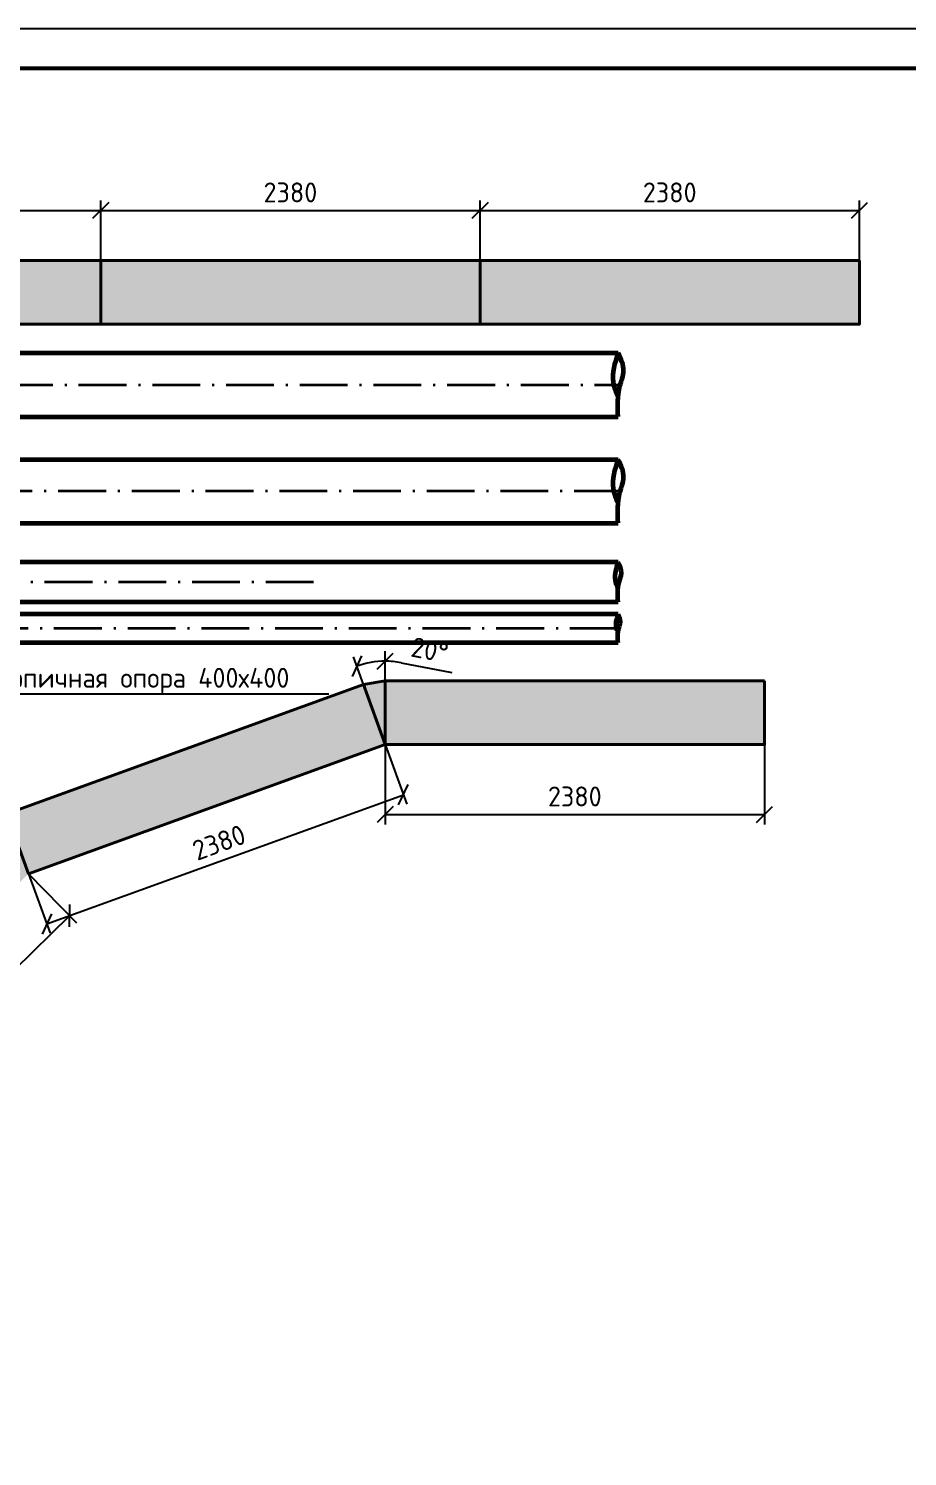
# Model space of a CAD drawing. Header units: millimetres. Extents: x 1601 to 15402, y -324 to 12625.
# Drawn here: x 12256.8 to 12367.1, y 559 to 738.2 of the extents above; entities that cross this region are included whole.
import ezdxf
from ezdxf import colors
from ezdxf.entities.mleader import LeaderData, LeaderLine
from ezdxf.math import Vec2, Vec3

# ---------------------------------------------------------------- set-up
doc = ezdxf.new("R2010")
doc.units = ezdxf.units.MM
doc.linetypes.add('ACAD_ISO10W100', pattern=[18.5, 12, -3, 0.5, -3])
for name, color, linetype, lineweight in [('2 Рамка обычные', 1, 'Continuous', 60), ('Объекты проект.', 1, 'Continuous', 80), ('Размеры на чертеже', 250, 'Continuous', 25)]:
    doc.layers.add(name, color=color, linetype=linetype, lineweight=lineweight)
doc.styles.add('GOST', font='GOST Common.ttf')
doc.dimstyles.new('М 1 к 50', dxfattribs={"dimtxt": 2.5, "dimasz": 2, "dimexe": 1.25, "dimexo": 0, "dimgap": 1, "dimtad": 1, "dimdec": 0, "dimlfac": 50, "dimzin": 0, "dimdsep": 46, "dimtxsty": 'GOST', "dimblk": 'OBLIQUE', "dimcen": 0, "dimclrd": 256, "dimclre": 256, "dimclrt": 256, "dimazin": 2, "dimtfac": 1, "dimtdec": 0, "dimtmove": 0, "dimatfit": 3, "dimldrblk": 'NONE', "dimfxl": 1.25, "dimtolj": 1, "dimtzin": 0, "dimlwd": -1, "dimlwe": -1, "dimarcsym": 2})
pattern_1 = [(45, (3979.5856, -1330.8793), (0.72403315, 2.65478822), [3.413125, -0.682625, 0, -0.682625])]

# ---------------------------------------------------------------- blocks, each defined once
blk = doc.blocks.new('_Oblique')
at = {"color": 0, "linetype": 'ByBlock', "lineweight": -2}
blk.add_line((-0.5, -0.5), (0.5, 0.5), dxfattribs=at)
blk = doc.blocks.new('*D860')
at = {"transparency": 16777216}
for p, q in [((12218.28, 709.1), (12218.28, 716.66)), ((12218.28, 715.41), (12265.88, 715.41)), ((12265.88, 709.1), (12265.88, 716.66))]:
    blk.add_line(p, q, dxfattribs=at)
at = {"layer": 'Defpoints', "color": 0, "transparency": 16777216}
for p in [(12265.88, 715.41), (12218.28, 709.1), (12265.88, 709.1)]:
    blk.add_point(p, dxfattribs=at)
at = {"transparency": 16777216, "xscale": 2, "yscale": 2, "zscale": 2, "rotation": 180}
blk.add_blockref('_Oblique', (12218.28, 715.41), dxfattribs=at)
at = {"transparency": 16777216, "xscale": 2, "yscale": 2, "zscale": 2}
blk.add_blockref('_Oblique', (12265.88, 715.41), dxfattribs=at)
at = {"transparency": 16777216, "insert": (12242.08, 717.66), "char_height": 2.5, "attachment_point": 5, "style": 'GOST'}
blk.add_mtext('\\A1;2380', dxfattribs=at)
blk = doc.blocks.new('_None')
blk = doc.blocks.new('*D861')
at = {"transparency": 16777216}
for p, q in [((12265.88, 709.1), (12265.88, 716.66)), ((12265.88, 715.41), (12313.48, 715.41)), ((12313.48, 709.1), (12313.48, 716.66))]:
    blk.add_line(p, q, dxfattribs=at)
at = {"layer": 'Defpoints', "color": 0, "transparency": 16777216}
for p in [(12313.48, 715.41), (12265.88, 709.1), (12313.48, 709.1)]:
    blk.add_point(p, dxfattribs=at)
at = {"transparency": 16777216, "xscale": 2, "yscale": 2, "zscale": 2, "rotation": 180}
blk.add_blockref('_Oblique', (12265.88, 715.41), dxfattribs=at)
at = {"transparency": 16777216, "xscale": 2, "yscale": 2, "zscale": 2}
blk.add_blockref('_Oblique', (12313.48, 715.41), dxfattribs=at)
at = {"transparency": 16777216, "insert": (12289.68, 717.66), "char_height": 2.5, "attachment_point": 5, "style": 'GOST'}
blk.add_mtext('\\A1;2380', dxfattribs=at)
blk = doc.blocks.new('*D862')
at = {"transparency": 16777216}
for p, q in [((12313.48, 709.1), (12313.48, 716.66)), ((12313.48, 715.41), (12361.08, 715.41)), ((12361.08, 709.1), (12361.08, 716.66))]:
    blk.add_line(p, q, dxfattribs=at)
at = {"layer": 'Defpoints', "color": 0, "transparency": 16777216}
for p in [(12361.08, 715.41), (12313.48, 709.1), (12361.08, 709.1)]:
    blk.add_point(p, dxfattribs=at)
at = {"transparency": 16777216, "xscale": 2, "yscale": 2, "zscale": 2, "rotation": 180}
blk.add_blockref('_Oblique', (12313.48, 715.41), dxfattribs=at)
at = {"transparency": 16777216, "xscale": 2, "yscale": 2, "zscale": 2}
blk.add_blockref('_Oblique', (12361.08, 715.41), dxfattribs=at)
at = {"transparency": 16777216, "insert": (12337.28, 717.66), "char_height": 2.5, "attachment_point": 5, "style": 'GOST'}
blk.add_mtext('\\A1;2380', dxfattribs=at)
blk = doc.blocks.new('*D872')
at = {"transparency": 16777216}
for p, q in [((12256.83, 632.12), (12262.86, 625.97)), ((12228.02, 593.51), (12261.99, 626.86)), ((12222.86, 598.77), (12228.9, 592.62))]:
    blk.add_line(p, q, dxfattribs=at)
at = {"layer": 'Defpoints', "color": 0, "transparency": 16777216}
for p in [(12256.83, 632.12), (12261.99, 626.86), (12222.86, 598.77)]:
    blk.add_point(p, dxfattribs=at)
at = {"transparency": 16777216, "xscale": 2, "yscale": 2, "zscale": 2}
for p, rotation in [((12261.99, 626.86), 44.47191875475504), ((12228.02, 593.51), 224.4719187547551)]:
    blk.add_blockref('_Oblique', p, dxfattribs=dict(at, rotation=rotation))
at = {"transparency": 16777216, "insert": (12243.43, 611.79), "char_height": 2.5, "attachment_point": 5, "rotation": 44.4719, "style": 'GOST'}
blk.add_mtext('\\A1;2380', dxfattribs=at)
blk = doc.blocks.new('*D873')
at = {"transparency": 16777216}
for p, q in [((12301.57, 648.34), (12304.29, 640.87)), ((12259.11, 625.81), (12303.86, 642.04)), ((12256.83, 632.12), (12259.54, 624.64))]:
    blk.add_line(p, q, dxfattribs=at)
at = {"layer": 'Defpoints', "color": 0, "transparency": 16777216}
for p in [(12301.57, 648.34), (12303.86, 642.04), (12256.83, 632.12)]:
    blk.add_point(p, dxfattribs=at)
at = {"transparency": 16777216, "xscale": 2, "yscale": 2, "zscale": 2}
for p, rotation in [((12303.86, 642.04), 19.93304137024488), ((12259.11, 625.81), 199.9330413702449)]:
    blk.add_blockref('_Oblique', p, dxfattribs=dict(at, rotation=rotation))
at = {"transparency": 16777216, "insert": (12280.72, 636.04), "char_height": 2.5, "attachment_point": 5, "rotation": 19.933, "style": 'GOST'}
blk.add_mtext('\\A1;2380', dxfattribs=at)
blk = doc.blocks.new('*D874')
at = {"transparency": 16777216}
for p, q in [((12301.57, 648.34), (12301.57, 638.32)), ((12349.17, 648.34), (12349.17, 638.32)), ((12301.57, 639.57), (12349.17, 639.57))]:
    blk.add_line(p, q, dxfattribs=at)
at = {"layer": 'Defpoints', "color": 0, "transparency": 16777216}
for p in [(12301.57, 648.34), (12349.17, 648.34), (12349.17, 639.57)]:
    blk.add_point(p, dxfattribs=at)
at = {"transparency": 16777216, "xscale": 2, "yscale": 2, "zscale": 2, "rotation": 180}
blk.add_blockref('_Oblique', (12301.57, 639.57), dxfattribs=at)
at = {"transparency": 16777216, "xscale": 2, "yscale": 2, "zscale": 2}
blk.add_blockref('_Oblique', (12349.17, 639.57), dxfattribs=at)
at = {"transparency": 16777216, "insert": (12325.37, 641.82), "char_height": 2.5, "attachment_point": 5, "style": 'GOST'}
blk.add_mtext('\\A1;2380', dxfattribs=at)
blk = doc.blocks.new('*D834')
at = {"transparency": 16777216}
for p, q in [((12301.57, 656.34), (12301.57, 660.06)), ((12298.85, 655.87), (12297.58, 659.35)), ((12303.56, 658.61), (12309.95, 657.38))]:
    blk.add_line(p, q, dxfattribs=at)
for start, end in [(90, 109.933), (79.0297, 90)]:
    blk.add_arc((12301.57, 648.34), 10.46, start, end, dxfattribs=at)
at = {"layer": 'Defpoints', "color": 0, "transparency": 16777216}
for p in [(12299.17, 658.53), (12301.57, 656.34), (12298.85, 655.87), (12301.57, 648.34), (12301.57, 648.34)]:
    blk.add_point(p, dxfattribs=at)
at = {"transparency": 16777216, "xscale": 2, "yscale": 2, "zscale": 2}
for p, rotation in [((12301.57, 658.81), 8.307608827982705e-12), ((12298.01, 658.18), 199.9330413702315)]:
    blk.add_blockref('_Oblique', p, dxfattribs=dict(at, rotation=rotation))
at = {"transparency": 16777216, "insert": (12307.18, 660.21), "char_height": 2.5, "attachment_point": 5, "rotation": 349.0297, "style": 'GOST'}
blk.add_mtext('\\A1;20°', dxfattribs=at)
blk = doc.blocks.new('_DotSmall')
at = {"color": 0, "linetype": 'ByBlock', "const_width": 0.5}
blk.add_lwpolyline([(-0.0625, 0, 1), (0.0625, 0, 1)], format="xyb", close=True, dxfattribs=at)

msp = doc.modelspace()

# ---------------------------------------------------------------- hatches: boundary and pattern name
h = msp.add_hatch()
h.set_pattern_fill('ANSI36', scale=0.43)
h.set_pattern_definition(pattern_1)
h.paths.add_polyline_path([(11980.279, 709.1018), (11932.679, 709.1018), (11932.679, 701.1018), (11980.279, 701.1018)])
h.paths.add_polyline_path([(12027.879, 709.1018), (11980.279, 709.1018), (11980.279, 701.1018), (12027.879, 701.1018)])
h.paths.add_polyline_path([(12075.479, 709.1018), (12027.879, 709.1018), (12027.879, 701.1018), (12075.479, 701.1018)])
h.paths.add_polyline_path([(12123.079, 709.1018), (12075.479, 709.1018), (12075.479, 701.1018), (12123.079, 701.1018)])
h.paths.add_polyline_path([(12170.679, 709.1018), (12123.079, 709.1018), (12123.079, 701.1018), (12170.679, 701.1018)])
h.paths.add_polyline_path([(12218.279, 709.1018), (12170.679, 709.1018), (12170.679, 701.1018), (12218.279, 701.1018)])
h.paths.add_polyline_path([(12265.879, 709.1018), (12218.279, 709.1018), (12218.279, 701.1018), (12265.879, 701.1018)])
h.paths.add_polyline_path([(12313.479, 709.1018), (12265.879, 709.1018), (12265.879, 701.1018), (12313.479, 701.1018)])
h.paths.add_polyline_path([(12361.079, 709.1018), (12313.479, 709.1018), (12313.479, 701.1018), (12361.079, 701.1018)])
h = msp.add_hatch()
h.set_pattern_fill('ANSI36', scale=0.43)
h.set_pattern_definition(pattern_1)
h.paths.add_polyline_path([(12349.1736, 648.3443), (12349.1736, 656.3443), (12301.5736, 656.3443), (12301.5736, 648.3443)])
h.paths.add_polyline_path([(12301.5736, 648.3443), (12298.8463, 655.865), (12254.0979, 639.6371), (12256.8253, 632.1164)])
h.paths.add_polyline_path([(12217.2537, 604.4785), (12222.8582, 598.7698), (12256.8253, 632.1164), (12251.2208, 637.8252)])
h.paths.add_polyline_path([(12170.679, 594.6522), (12172.3305, 586.8245), (12218.9052, 596.6508), (12217.2537, 604.4785)])
h.paths.add_polyline_path([(12170.679, 586.6522), (12170.679, 594.6522), (12123.079, 594.6522), (12123.079, 586.6522)])
h.paths.add_polyline_path([(12076.5043, 604.4785), (12074.8528, 596.6508), (12121.4275, 586.8245), (12123.079, 594.6522)])
h.paths.add_polyline_path([(12070.8998, 598.7698), (12076.5043, 604.4785), (12042.5372, 637.8252), (12036.9328, 632.1164)])
h.paths.add_polyline_path([(11994.9118, 655.865), (11992.1844, 648.3443), (12036.9328, 632.1164), (12039.6601, 639.6371)])
h.paths.add_polyline_path([(11944.5844, 656.3443), (11944.5844, 648.3443), (11992.1844, 648.3443), (11992.1844, 656.3443)])
h = msp.add_hatch()
h.set_pattern_fill('ANSI36', scale=0.17)
h.set_pattern_definition([(45, (3979.58565, -1330.87934), (0.286245664, 1.049567434), [1.349375, -0.269875, 0, -0.269875])])
h.paths.add_polyline_path([(12042.5372, 637.8252), (12039.6601, 639.6371), (12036.9328, 632.1164)])
h.paths.add_polyline_path([(12076.5043, 604.4785), (12070.8998, 598.7698), (12074.8528, 596.6508)])
h.paths.add_polyline_path([(12121.4275, 586.8245), (12123.079, 586.6522), (12123.079, 594.6522)])
h.paths.add_polyline_path([(12170.679, 594.6522), (12170.679, 586.6522), (12172.3305, 586.8245)])
h.paths.add_polyline_path([(12218.9052, 596.6508), (12222.8582, 598.7698), (12217.2537, 604.4785)])
h.paths.add_polyline_path([(12256.8253, 632.1164), (12254.0979, 639.6371), (12251.2208, 637.8252)])
h.paths.add_polyline_path([(12301.5736, 648.3443), (12301.5736, 656.3443), (12298.8463, 655.865)])

# ---------------------------------------------------------------- linework, layer by layer
at = {"color": 3, "linetype": 'ACAD_ISO10W100', "lineweight": 35, "ltscale": 0.5}
for p, q in [((12179.8558, 693.4984), (12331.0881, 693.4984)), ((12331.2962, 680.1447), (12193.2241, 680.146)), ((12292.5936, 668.7269), (12220.8243, 668.7248)), ((12330.7616, 662.9028), (12220.966, 662.9028))]:
    msp.add_line(p, q, dxfattribs=at)
at = {"lineweight": 40}
msp.add_line((12301.5736, 656.3443), (12298.8463, 655.865), dxfattribs=at)
msp.add_lwpolyline([(11907.801, 738.2356), (12501.801, 738.2356), (12501.801, 318.2356), (11907.801, 318.2356)], close=True)
at = {"const_width": 0.5}
msp.add_lwpolyline([(11927.801, 733.2356), (12496.801, 733.2356), (12496.801, 323.2356), (11927.801, 323.2356)], close=True, dxfattribs=at)
at = {"lineweight": 40}
for points in [[(12265.879, 709.1018), (12218.279, 709.1018), (12218.279, 701.1018), (12265.879, 701.1018)], [(12313.479, 709.1018), (12265.879, 709.1018), (12265.879, 701.1018), (12313.479, 701.1018)], [(12361.079, 709.1018), (12313.479, 709.1018), (12313.479, 701.1018), (12361.079, 701.1018)], [(12349.1736, 656.3443), (12301.5736, 656.3443), (12301.5736, 648.3443), (12349.1736, 648.3443)], [(12254.0979, 639.6371), (12298.8463, 655.865), (12301.5736, 648.3443), (12256.8253, 632.1164)]]:
    msp.add_lwpolyline(points, close=True, dxfattribs=at)
at = {"layer": '2 Рамка обычные'}
for p, q in [((12194.7679, 697.5009), (12330.7978, 697.5009)), ((12194.7679, 689.5009), (12330.7978, 689.5009))]:
    msp.add_line(p, q, dxfattribs=at)
at = {"layer": '2 Рамка обычные', "color": 5}
for p, q in [((12208.1241, 684.1447), (12330.7978, 684.1447)), ((12208.1241, 676.1447), (12330.7978, 676.1447))]:
    msp.add_line(p, q, dxfattribs=at)
for points in [[(12330.7978, 684.1447), (12330.1698, 680.474), (12330.7997, 678.6223)], [(12330.7978, 676.1447), (12331.029, 680.0138), (12331.4917, 681.8924), (12330.7978, 684.1447)]]:
    msp.add_spline(points, degree=3, dxfattribs=at)
at = {"layer": 'Объекты проект.', "color": 4, "lineweight": 60}
for p, q in [((12330.7978, 671.2267), (12220.8243, 671.2267)), ((12330.7978, 666.2267), (12220.8243, 666.2267))]:
    msp.add_line(p, q, dxfattribs=at)
at = {"layer": 'Объекты проект.', "color": 6, "lineweight": 60, "true_color": 0xff00ff}
for p, q in [((12330.7978, 664.7028), (12220.966, 664.7028)), ((12330.7978, 661.1028), (12220.966, 661.1028))]:
    msp.add_line(p, q, dxfattribs=at)
at = {"layer": 'Объекты проект.', "lineweight": 60}
for points in [[(12330.7978, 697.5009), (12330.1698, 693.8302), (12330.7997, 691.9785)], [(12330.7978, 697.5009), (12330.1698, 693.8302), (12330.7997, 691.9785)], [(12330.7978, 689.5009), (12331.029, 693.37), (12331.4917, 695.2486), (12330.7978, 697.5009)], [(12330.7978, 689.5009), (12331.029, 693.37), (12331.4917, 695.2486), (12330.7978, 697.5009)], [(12330.7978, 684.1447), (12330.1698, 680.474), (12330.7997, 678.6223)], [(12330.7978, 676.1447), (12331.029, 680.0138), (12331.4917, 681.8924), (12330.7978, 684.1447)]]:
    msp.add_spline(points, degree=3, dxfattribs=at)
at = {"layer": 'Объекты проект.', "color": 4, "lineweight": 60}
for points in [[(12330.7978, 671.2267), (12330.4181, 669.0074), (12330.7989, 667.8878)], [(12330.7978, 666.2267), (12330.9376, 668.7291), (12331.2174, 669.865), (12330.7978, 671.2267)]]:
    msp.add_spline(points, degree=3, dxfattribs=at)
at = {"layer": 'Объекты проект.', "color": 6, "lineweight": 60, "true_color": 0xff00ff}
for points in [[(12330.7978, 664.7028), (12330.5323, 663.151), (12330.7986, 662.3682)], [(12330.7978, 661.1028), (12330.8956, 662.9565), (12331.0912, 663.7506), (12330.7978, 664.7028)]]:
    msp.add_spline(points, degree=3, dxfattribs=at)

# ---------------------------------------------------------------- dimensions: what is measured, and where the dimension line sits
for base, p1, p2, picture, middle in [((12265.879, 715.4101), (12218.279, 709.1018), (12265.879, 709.1018), '*D860', (12242.079, 717.6601)), ((12313.479, 715.4101), (12265.879, 709.1018), (12313.479, 709.1018), '*D861', (12289.679, 717.6601)), ((12361.079, 715.4101), (12313.479, 709.1018), (12361.079, 709.1018), '*D862', (12337.279, 717.6601))]:
    dim = msp.add_linear_dim(base=base, p1=p1, p2=p2, dimstyle='М 1 к 50', override={"dimtmove": 1})
    dim.commit()
    dim.dimension.update_dxf_attribs({"geometry": picture, "text_midpoint": middle})
dim = msp.add_angular_dim_2l(base=(12299.169, 658.5258), line1=((12298.8463, 655.865), (12301.5736, 648.3443)), line2=((12301.5736, 656.3443), (12301.5736, 648.3443)), text='20°', dimstyle='М 1 к 50')
dim.commit()
dim.dimension.update_dxf_attribs({"geometry": '*D834', "text_midpoint": (12307.1833, 660.2051)})
for p1, p2, distance, picture, middle in [((12256.8253, 632.1164), (12301.5736, 648.3443), -6.7033, '*D873', (12280.7177, 636.0439)), ((12301.5736, 648.3443), (12349.1736, 648.3443), -8.7745, '*D874', (12325.3736, 641.8198)), ((12222.8582, 598.7698), (12256.8253, 632.1164), -7.3688, '*D872', (12243.4278, 611.7903))]:
    dim = msp.add_aligned_dim(p1=p1, p2=p2, distance=distance, dimstyle='М 1 к 50')
    dim.commit()
    dim.dimension.update_dxf_attribs({"geometry": picture, "text_midpoint": middle})

# ---------------------------------------------------------------- leaders
at = {"layer": 'Размеры на чертеже'}
ml = msp.add_multileader_mtext('Standard', dxfattribs=at)
ml.set_content('Кирпичная опора 400х400', color=256, style='GOST')
ml.set_leader_properties()
ml.set_arrow_properties(name='DOTSMALL')
ml.build(insert=Vec2(0, 0))
ml.multileader.update_dxf_attribs({"text_left_attachment_type": 6, "text_right_attachment_type": 6, "dogleg_length": 1, "arrow_head_size": 2})
ctx = ml.context
ctx.base_point, ctx.char_height, ctx.arrow_head_size, ctx.plane_origin = Vec3(12248.4777, 654.7193), 2.5, 2, Vec3(12335.9558, 611.6631)
ctx.left_attachment, ctx.right_attachment = 6, 6
notes = []
notes.append((ctx, [(1, (1, 1, 0), (12247.4777, 654.7193), (1, 0), 1, [(0, [(12242.1211, 649.9312)], 0, [])])]))
ctx.mtext.insert, ctx.mtext.width, ctx.mtext.flow_direction = Vec3(12250.4777, 657.9693), 58.350271, 5
for ctx, leaders in notes:
    for number, flags, end, landing, length, lines in leaders:
        leader = LeaderData()
        leader.index, (leader.has_last_leader_line, leader.has_dogleg_vector, leader.attachment_direction) = number, flags
        leader.last_leader_point, leader.dogleg_vector, leader.dogleg_length = Vec3(end), Vec3(landing), length
        for number, points, colour, breaks in lines:
            line = LeaderLine()
            line.index, line.vertices, line.color, line.breaks = number, Vec3.list(points), colors.encode_raw_color(colour), breaks
            leader.lines.append(line)
        ctx.leaders.append(leader)

doc.saveas('drawing.dxf')
